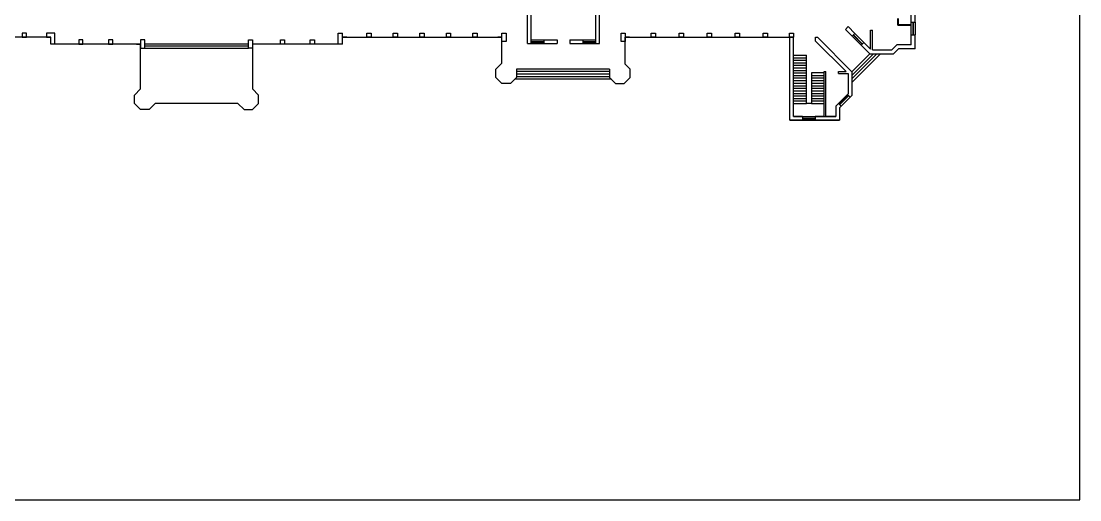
# Model space of a CAD drawing. Header units: millimetres. Extents: x 14 to 406, y 10 to 287.
# Drawn here: x 173.6 to 405.8, y 9.9 to 114.9 of the extents above; entities that cross this region are included whole.
import ezdxf

# ---------------------------------------------------------------- set-up
doc = ezdxf.new("R2010")
doc.units = ezdxf.units.MM
doc.layers.get('0').update_dxf_attribs({"linetype": 'CONTINUOUS'})

msp = doc.modelspace()

# ---------------------------------------------------------------- linework, layer by layer
at = {"color": 0}
for p, q in [((405.751, 9.878), (405.751, 286.822)), ((284.593, 109.996), (284.593, 123.035)), ((284.593, 109.996), (284.593, 123.035)), ((285.44, 109.996), (285.44, 116.982)), ((285.44, 109.996), (285.44, 116.982)), ((299.621, 109.996), (299.621, 116.982)), ((299.621, 109.996), (299.621, 116.982)), ((300.426, 109.996), (300.426, 116.982)), ((300.426, 109.996), (300.426, 116.982)), ((368.794, 114.737), (368.794, 116.982)), ((368.794, 114.737), (368.794, 116.982)), ((369.641, 114.737), (369.641, 117.828)), ((369.641, 114.737), (369.641, 117.828)), ((365.831, 114.017), (365.831, 115.499)), ((365.831, 114.017), (365.831, 115.499)), ((365.831, 114.017), (368.794, 114.017)), ((365.831, 114.017), (368.794, 114.017)), ((366, 114.187), (366, 115.499)), ((366, 114.187), (366, 115.499)), ((366, 114.187), (368.794, 114.187)), ((366, 114.187), (368.794, 114.187)), ((368.794, 111.943), (368.794, 114.737)), ((368.794, 114.737), (369.641, 114.737)), ((368.794, 111.943), (368.794, 114.737)), ((368.794, 114.737), (369.641, 114.737)), ((369.09, 114.737), (369.09, 111.943)), ((369.09, 114.737), (369.09, 111.943)), ((369.175, 114.737), (369.175, 111.943)), ((369.175, 114.737), (369.175, 111.943)), ((369.641, 114.737), (369.641, 111.943)), ((369.641, 114.737), (369.641, 111.943)), ((174.695, 112.324), (173.764, 112.324)), ((173.764, 112.324), (173.764, 111.394)), ((174.695, 111.394), (174.695, 112.324)), ((180.961, 112.324), (179.098, 112.324)), ((179.098, 112.324), (179.098, 111.394)), ((180.961, 109.911), (180.961, 112.324)), ((243.107, 109.911), (243.107, 112.324)), ((243.107, 112.324), (244.038, 112.324)), ((244.038, 109.911), (244.038, 112.324)), ((249.371, 112.324), (250.303, 112.324)), ((249.371, 111.394), (249.371, 112.324)), ((250.303, 112.324), (250.303, 111.394)), ((255.171, 112.324), (256.103, 112.324)), ((255.171, 111.394), (255.171, 112.324)), ((256.103, 112.324), (256.103, 111.394)), ((261.013, 112.324), (261.945, 112.324)), ((261.013, 111.394), (261.013, 112.324)), ((261.945, 112.324), (261.945, 111.394)), ((266.813, 112.324), (267.745, 112.324)), ((266.813, 111.394), (266.813, 112.324)), ((267.745, 112.324), (267.745, 111.394)), ((272.613, 112.324), (273.543, 112.324)), ((272.613, 111.394), (272.613, 112.324)), ((273.543, 112.324), (273.543, 111.394)), ((279.005, 112.324), (279.936, 112.324)), ((279.005, 110.462), (279.005, 112.324)), ((279.64, 112.324), (279.936, 112.324)), ((279.936, 112.324), (279.936, 110.462)), ((279.936, 112.324), (279.936, 110.462)), ((305.125, 112.324), (306.056, 112.324)), ((305.125, 110.462), (305.125, 112.324)), ((305.125, 112.324), (306.056, 112.324)), ((305.125, 110.462), (305.125, 112.324)), ((306.056, 112.324), (306.056, 110.462)), ((306.056, 112.324), (306.056, 110.462)), ((311.729, 112.324), (312.66, 112.324)), ((311.729, 111.394), (311.729, 112.324)), ((311.729, 112.324), (312.66, 112.324)), ((311.729, 111.394), (311.729, 112.324)), ((312.66, 112.324), (312.66, 111.394)), ((312.66, 112.324), (312.66, 111.394)), ((317.867, 112.324), (318.798, 112.324)), ((317.867, 111.394), (317.867, 112.324)), ((317.867, 112.324), (318.798, 112.324)), ((317.867, 111.394), (317.867, 112.324)), ((318.798, 112.324), (318.798, 111.394)), ((318.798, 112.324), (318.798, 111.394)), ((324.047, 112.324), (324.979, 112.324)), ((324.047, 111.394), (324.047, 112.324)), ((324.047, 112.324), (324.979, 112.324)), ((324.047, 111.394), (324.047, 112.324)), ((324.979, 112.324), (324.979, 111.394)), ((324.979, 112.324), (324.979, 111.394)), ((330.186, 112.324), (331.118, 112.324)), ((330.186, 111.394), (330.186, 112.324)), ((330.186, 112.324), (331.118, 112.324)), ((330.186, 111.394), (330.186, 112.324)), ((331.118, 112.324), (331.118, 111.394)), ((331.118, 112.324), (331.118, 111.394)), ((336.324, 112.324), (337.256, 112.324)), ((336.324, 111.394), (336.324, 112.324)), ((336.324, 112.324), (337.256, 112.324)), ((336.324, 111.394), (336.324, 112.324)), ((337.256, 112.324), (337.256, 111.394)), ((337.256, 112.324), (337.256, 111.394)), ((342.039, 112.324), (342.97, 112.324)), ((342.039, 111.394), (342.039, 112.324)), ((342.039, 112.324), (342.97, 112.324)), ((342.039, 111.394), (342.039, 112.324)), ((342.97, 112.324), (342.97, 111.394)), ((342.97, 112.324), (342.97, 111.394)), ((354.951, 113.721), (354.358, 113.129)), ((354.951, 113.721), (354.358, 113.129)), ((354.358, 113.129), (355.798, 111.647)), ((354.358, 113.129), (355.798, 111.647)), ((354.951, 113.721), (356.39, 112.24)), ((354.951, 113.721), (356.39, 112.24)), ((356.39, 112.24), (355.798, 111.647)), ((356.39, 112.24), (355.798, 111.647)), ((355.882, 111.562), (357.787, 109.657)), ((355.882, 111.562), (357.787, 109.657)), ((356.009, 111.858), (357.999, 109.869)), ((356.009, 111.858), (357.999, 109.869)), ((356.094, 111.943), (358.041, 109.954)), ((356.094, 111.943), (358.041, 109.954)), ((356.39, 112.24), (358.38, 110.25)), ((356.39, 112.24), (358.38, 110.25)), ((359.862, 108.811), (359.862, 112.916)), ((359.862, 112.916), (360.243, 112.916)), ((359.862, 108.811), (359.862, 112.916)), ((359.862, 112.916), (360.243, 112.916)), ((360.243, 108.599), (360.243, 112.916)), ((360.243, 108.599), (360.243, 112.916)), ((368.794, 109.7), (368.794, 111.943)), ((368.794, 111.943), (369.641, 111.943)), ((368.794, 109.7), (368.794, 111.943)), ((368.794, 111.943), (369.641, 111.943)), ((369.641, 111.394), (369.641, 111.943)), ((369.641, 108.853), (369.641, 111.943)), ((369.641, 111.394), (369.641, 111.943)), ((369.641, 108.853), (369.641, 111.943)), ((180.03, 111.394), (145.147, 111.394)), ((173.764, 111.394), (174.695, 111.394)), ((179.098, 111.394), (180.03, 111.394)), ((180.03, 109.911), (180.03, 111.394)), ((199.756, 109.911), (180.03, 109.911)), ((199.756, 109.911), (180.03, 109.911)), ((187.099, 110.842), (186.168, 110.842)), ((186.168, 110.842), (186.168, 109.911)), ((186.168, 109.911), (187.099, 109.911)), ((187.099, 109.911), (187.099, 110.842)), ((193.661, 110.842), (192.73, 110.842)), ((192.73, 110.842), (192.73, 109.911)), ((192.73, 109.911), (193.661, 109.911)), ((193.661, 109.911), (193.661, 110.842)), ((198.826, 109.911), (199.756, 109.911)), ((199.756, 110.842), (199.756, 108.981)), ((200.688, 110.842), (199.756, 110.842)), ((199.756, 100.048), (199.756, 109.911)), ((200.688, 108.981), (200.688, 110.842)), ((223.379, 109.911), (200.688, 109.911)), ((200.688, 109.53), (223.379, 109.53)), ((223.379, 108.981), (223.379, 110.842)), ((223.379, 110.842), (224.31, 110.842)), ((224.31, 110.842), (224.31, 108.981)), ((244.038, 109.911), (224.31, 109.911)), ((224.31, 109.911), (224.31, 100.048)), ((225.242, 109.911), (224.31, 109.911)), ((230.407, 110.842), (231.338, 110.842)), ((230.407, 109.911), (230.407, 110.842)), ((231.338, 109.911), (230.407, 109.911)), ((231.338, 110.842), (231.338, 109.911)), ((236.968, 110.842), (237.899, 110.842)), ((236.968, 109.911), (236.968, 110.842)), ((237.899, 109.911), (236.968, 109.911)), ((237.899, 110.842), (237.899, 109.911)), ((244.038, 109.911), (244.038, 111.394)), ((244.038, 111.394), (279.005, 111.394)), ((244.968, 111.394), (244.038, 111.394)), ((250.303, 111.394), (249.371, 111.394)), ((256.103, 111.394), (255.171, 111.394)), ((261.945, 111.394), (261.013, 111.394)), ((267.745, 111.394), (266.813, 111.394)), ((273.543, 111.394), (272.613, 111.394)), ((279.005, 111.394), (278.073, 111.394)), ((279.005, 105.72), (279.005, 111.394)), ((279.936, 110.462), (279.005, 110.462)), ((279.936, 110.462), (279.64, 110.462)), ((284.593, 109.996), (285.44, 109.996)), ((284.593, 109.996), (285.44, 109.996)), ((285.44, 110.842), (288.233, 110.842)), ((285.44, 110.842), (288.233, 110.842)), ((285.44, 110.462), (288.233, 110.462)), ((285.44, 110.462), (288.233, 110.462)), ((285.44, 110.335), (288.233, 110.335)), ((285.44, 110.335), (288.233, 110.335)), ((285.44, 109.996), (288.233, 109.996)), ((285.44, 109.996), (288.233, 109.996)), ((288.233, 109.996), (288.233, 110.842)), ((288.233, 110.842), (291.112, 110.842)), ((288.233, 109.996), (288.233, 110.842)), ((288.233, 110.842), (291.112, 110.842)), ((288.233, 109.996), (291.112, 109.996)), ((288.233, 109.996), (291.112, 109.996)), ((291.112, 110.842), (291.112, 109.996)), ((291.112, 110.842), (291.112, 109.996)), ((293.907, 110.842), (296.827, 110.842)), ((293.907, 110.842), (293.907, 109.996)), ((293.907, 110.842), (296.827, 110.842)), ((293.907, 110.842), (293.907, 109.996)), ((293.907, 109.996), (296.827, 109.996)), ((293.907, 109.996), (296.827, 109.996)), ((296.827, 109.996), (296.827, 110.842)), ((296.827, 110.842), (299.621, 110.842)), ((296.827, 109.996), (296.827, 110.842)), ((296.827, 110.842), (299.621, 110.842)), ((296.827, 110.462), (299.621, 110.462)), ((296.827, 110.462), (299.621, 110.462)), ((296.827, 110.335), (299.621, 110.335)), ((296.827, 110.335), (299.621, 110.335)), ((296.827, 109.996), (299.621, 109.996)), ((296.827, 109.996), (299.621, 109.996)), ((299.621, 109.996), (300.426, 109.996)), ((299.621, 109.996), (300.426, 109.996)), ((306.056, 110.462), (305.125, 110.462)), ((306.056, 110.462), (305.125, 110.462)), ((306.056, 105.508), (306.056, 111.394)), ((306.056, 111.394), (342.97, 111.394)), ((306.987, 111.394), (306.056, 111.394)), ((306.056, 105.508), (306.056, 111.394)), ((306.056, 111.394), (342.97, 111.394)), ((306.987, 111.394), (306.056, 111.394)), ((312.66, 111.394), (311.729, 111.394)), ((312.66, 111.394), (311.729, 111.394)), ((318.798, 111.394), (317.867, 111.394)), ((318.798, 111.394), (317.867, 111.394)), ((324.979, 111.394), (324.047, 111.394)), ((324.979, 111.394), (324.047, 111.394)), ((331.118, 111.394), (330.186, 111.394)), ((331.118, 111.394), (330.186, 111.394)), ((337.256, 111.394), (336.324, 111.394)), ((337.256, 111.394), (336.324, 111.394)), ((342.97, 111.394), (342.039, 111.394)), ((342.97, 111.394), (342.039, 111.394)), ((342.124, 93.19), (342.124, 111.394)), ((342.124, 93.19), (342.124, 111.394)), ((342.97, 94.036), (342.97, 111.394)), ((342.97, 94.036), (342.97, 111.394)), ((347.796, 111.394), (348.178, 111.394)), ((347.796, 110.546), (347.796, 111.394)), ((347.796, 111.394), (348.178, 111.394)), ((347.796, 110.546), (347.796, 111.394)), ((347.796, 110.546), (354.528, 103.857)), ((347.796, 110.546), (354.528, 103.857)), ((348.178, 111.394), (355.755, 103.816)), ((348.178, 111.394), (355.755, 103.816)), ((358.38, 110.25), (357.787, 109.657)), ((358.38, 110.25), (357.787, 109.657)), ((357.787, 109.657), (359.692, 107.753)), ((357.787, 109.657), (359.692, 107.753)), ((358.38, 110.25), (359.862, 108.811)), ((358.38, 110.25), (359.862, 108.811)), ((364.518, 108.599), (365.619, 109.7)), ((364.518, 108.599), (365.619, 109.7)), ((368.794, 109.7), (365.619, 109.7)), ((368.794, 109.7), (365.619, 109.7)), ((199.756, 108.981), (200.688, 108.981)), ((200.688, 108.981), (223.379, 108.981)), ((224.31, 108.981), (223.379, 108.981)), ((342.97, 107.457), (345.765, 107.457)), ((342.97, 107.457), (345.765, 107.457)), ((342.97, 106.905), (345.765, 106.905)), ((342.97, 106.905), (345.765, 106.905)), ((345.765, 96.83), (345.765, 107.457)), ((345.765, 96.83), (345.765, 107.457)), ((362.063, 107.753), (355.755, 101.444)), ((361.259, 107.753), (355.755, 102.249)), ((360.497, 107.753), (355.755, 103.011)), ((359.692, 107.753), (355.755, 103.816)), ((362.063, 107.753), (355.755, 101.444)), ((361.259, 107.753), (355.755, 102.249)), ((360.497, 107.753), (355.755, 103.011)), ((359.692, 107.753), (355.755, 103.816)), ((359.692, 107.753), (364.899, 107.753)), ((359.692, 107.753), (364.899, 107.753)), ((360.243, 108.599), (364.518, 108.599)), ((360.243, 108.599), (364.518, 108.599)), ((364.899, 107.753), (366, 108.853)), ((364.899, 107.753), (366, 108.853)), ((369.641, 108.853), (366, 108.853)), ((369.641, 108.853), (366, 108.853)), ((277.693, 104.408), (279.005, 105.72)), ((307.114, 104.408), (306.056, 105.508)), ((307.114, 104.408), (306.056, 105.508)), ((342.97, 106.355), (345.765, 106.355)), ((342.97, 106.355), (345.765, 106.355)), ((342.97, 105.806), (345.765, 105.806)), ((342.97, 105.806), (345.765, 105.806)), ((342.97, 105.254), (345.765, 105.254)), ((342.97, 105.254), (345.765, 105.254)), ((342.97, 104.662), (345.765, 104.662)), ((342.97, 104.662), (345.765, 104.662)), ((277.693, 102.545), (277.693, 104.408)), ((279.005, 101.233), (277.693, 102.545)), ((282.18, 102.545), (280.868, 101.233)), ((282.18, 102.545), (280.868, 101.233)), ((302.627, 104.408), (282.18, 104.408)), ((282.18, 104.408), (282.18, 102.545)), ((302.627, 104.408), (282.18, 104.408)), ((282.18, 104.408), (282.18, 102.545)), ((302.627, 103.857), (282.18, 103.857)), ((302.627, 103.857), (282.18, 103.857)), ((302.627, 103.265), (282.18, 103.265)), ((302.627, 103.265), (282.18, 103.265)), ((302.627, 102.715), (282.18, 102.715)), ((302.627, 102.715), (282.18, 102.715)), ((302.627, 104.408), (302.627, 102.545)), ((302.627, 104.408), (302.627, 102.545)), ((302.627, 102.545), (303.939, 101.233)), ((302.627, 102.545), (303.939, 101.233)), ((305.802, 101.233), (307.114, 102.545)), ((305.802, 101.233), (307.114, 102.545)), ((307.114, 102.545), (307.114, 104.408)), ((307.114, 102.545), (307.114, 104.408)), ((342.97, 104.112), (345.765, 104.112)), ((342.97, 104.112), (345.765, 104.112)), ((342.97, 103.561), (345.765, 103.561)), ((342.97, 103.561), (345.765, 103.561)), ((342.97, 103.011), (345.765, 103.011)), ((342.97, 103.011), (345.765, 103.011)), ((342.97, 102.461), (345.765, 102.461)), ((342.97, 102.461), (345.765, 102.461)), ((349.659, 103.561), (346.865, 103.561)), ((346.865, 103.561), (346.865, 96.83)), ((349.659, 103.561), (346.865, 103.561)), ((346.865, 103.561), (346.865, 96.83)), ((346.865, 103.011), (349.659, 103.011)), ((346.865, 103.011), (349.659, 103.011)), ((346.865, 102.461), (349.659, 102.461)), ((346.865, 102.461), (349.659, 102.461)), ((349.659, 94.036), (349.659, 103.857)), ((349.659, 103.857), (350.04, 103.857)), ((349.659, 94.036), (349.659, 103.857)), ((349.659, 103.857), (350.04, 103.857)), ((350.04, 94.036), (350.04, 103.857)), ((350.04, 94.036), (350.04, 103.857)), ((352.834, 103.477), (352.834, 103.857)), ((352.834, 103.857), (354.528, 103.857)), ((352.834, 103.477), (352.834, 103.857)), ((352.834, 103.857), (354.528, 103.857)), ((352.834, 103.477), (354.909, 103.477)), ((352.834, 103.477), (354.909, 103.477)), ((354.909, 103.477), (354.909, 98.99)), ((354.909, 103.477), (354.909, 98.99)), ((355.755, 103.816), (355.755, 98.608)), ((355.755, 103.816), (355.755, 98.608)), ((198.445, 98.694), (199.756, 100.048)), ((225.622, 98.694), (224.31, 100.048)), ((280.868, 101.233), (279.005, 101.233)), ((280.868, 101.233), (279.64, 101.233)), ((303.009, 102.165), (281.799, 102.165)), ((303.009, 102.165), (281.799, 102.165)), ((303.939, 101.233), (305.802, 101.233)), ((303.939, 101.233), (305.802, 101.233)), ((342.97, 101.869), (345.765, 101.869)), ((342.97, 101.869), (345.765, 101.869)), ((342.97, 101.317), (345.765, 101.317)), ((342.97, 101.317), (345.765, 101.317)), ((342.97, 100.768), (345.765, 100.768)), ((342.97, 100.768), (345.765, 100.768)), ((342.97, 100.216), (345.765, 100.216)), ((342.97, 100.216), (345.765, 100.216)), ((346.865, 101.869), (349.659, 101.869)), ((346.865, 101.869), (349.659, 101.869)), ((346.865, 101.317), (349.659, 101.317)), ((346.865, 101.317), (349.659, 101.317)), ((346.865, 100.768), (349.659, 100.768)), ((346.865, 100.768), (349.659, 100.768)), ((346.865, 100.216), (349.659, 100.216)), ((346.865, 100.216), (349.659, 100.216)), ((198.445, 96.83), (198.445, 98.694)), ((225.622, 96.83), (225.622, 98.694)), ((342.97, 99.624), (345.765, 99.624)), ((342.97, 99.624), (345.765, 99.624)), ((342.97, 99.074), (345.765, 99.074)), ((342.97, 99.074), (345.765, 99.074)), ((342.97, 98.524), (345.765, 98.524)), ((342.97, 98.524), (345.765, 98.524)), ((342.97, 97.973), (345.765, 97.973)), ((342.97, 97.973), (345.765, 97.973)), ((346.865, 99.624), (349.659, 99.624)), ((346.865, 99.624), (349.659, 99.624)), ((346.865, 99.074), (349.659, 99.074)), ((346.865, 99.074), (349.659, 99.074)), ((346.865, 98.524), (349.659, 98.524)), ((346.865, 98.524), (349.659, 98.524)), ((346.865, 97.973), (349.659, 97.973)), ((346.865, 97.973), (349.659, 97.973)), ((354.782, 98.862), (352.792, 96.874)), ((354.782, 98.862), (352.792, 96.874)), ((354.993, 98.651), (353.004, 96.704)), ((354.993, 98.651), (353.004, 96.704)), ((355.078, 98.608), (353.088, 96.618)), ((355.078, 98.608), (353.088, 96.618)), ((355.374, 98.269), (353.385, 96.281)), ((355.374, 98.269), (353.385, 96.281)), ((354.782, 98.862), (354.909, 98.99)), ((354.782, 98.862), (354.909, 98.99)), ((355.374, 98.269), (354.782, 98.862)), ((355.374, 98.269), (354.782, 98.862)), ((355.374, 98.269), (355.755, 98.608)), ((355.374, 98.269), (355.755, 98.608)), ((199.756, 95.519), (198.445, 96.83)), ((201.62, 95.519), (199.756, 95.519)), ((202.931, 96.83), (201.62, 95.519)), ((221.093, 96.83), (202.931, 96.83)), ((221.093, 96.83), (222.447, 95.519)), ((222.447, 95.519), (224.31, 95.519)), ((224.31, 95.519), (225.622, 96.83)), ((342.97, 97.423), (345.765, 97.423)), ((342.97, 97.423), (345.765, 97.423)), ((342.97, 96.83), (345.765, 96.83)), ((342.97, 96.83), (345.765, 96.83)), ((346.865, 96.83), (345.765, 96.83)), ((346.865, 96.83), (345.765, 96.83)), ((346.865, 97.423), (349.659, 97.423)), ((346.865, 97.423), (349.659, 97.423)), ((346.865, 96.83), (349.659, 96.83)), ((346.865, 96.83), (349.659, 96.83)), ((352.199, 96.281), (352.792, 96.874)), ((352.199, 96.281), (352.792, 96.874)), ((352.199, 96.281), (352.199, 94.036)), ((352.199, 96.281), (352.199, 94.036)), ((353.385, 96.281), (352.792, 96.874)), ((353.385, 96.281), (352.792, 96.874)), ((353.046, 95.942), (353.385, 96.281)), ((353.046, 95.942), (353.385, 96.281)), ((353.046, 95.942), (353.046, 93.19)), ((353.046, 95.942), (353.046, 93.19)), ((344.918, 93.19), (342.124, 93.19)), ((342.167, 93.233), (353.046, 93.19)), ((344.918, 94.036), (342.97, 94.036)), ((342.97, 94.036), (352.199, 94.036)), ((344.918, 94.036), (344.918, 93.19)), ((344.918, 94.036), (347.712, 94.036)), ((344.918, 93.655), (347.712, 93.655)), ((344.918, 93.529), (347.712, 93.529)), ((347.712, 93.19), (344.918, 93.19)), ((349.659, 94.036), (347.712, 94.036)), ((347.712, 94.036), (347.712, 93.19)), ((353.046, 93.19), (347.712, 93.19)), ((352.199, 94.036), (350.04, 94.036)), ((14.082, 9.878), (405.751, 9.878))]:
    msp.add_line(p, q, dxfattribs=at)

doc.saveas('drawing.dxf')
